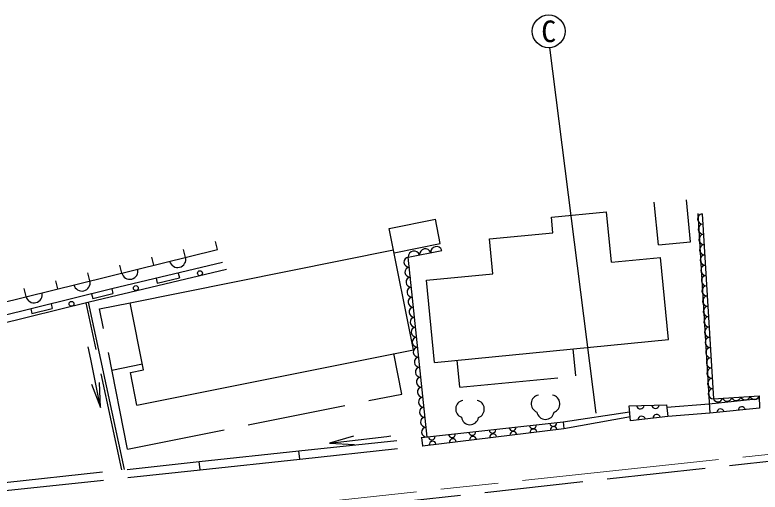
# Model space of a CAD drawing. Units: millimetres, scale not verified. Extents: x 40000 to 680000, y 20000 to 380000.
# Drawn here: x 499594 to 545011, y 286472 to 315565 of the extents above; entities that cross this region are included whole.
import ezdxf
from ezdxf.enums import TextEntityAlignment as Align

# ---------------------------------------------------------------- set-up
doc = ezdxf.new("R2010")
doc.units = ezdxf.units.MM
doc.header["$LTSCALE"] = 1000
doc.linetypes.add('CHAIN', pattern=[18.5, 12, -1.5, 3.5, -1.5])
doc.linetypes.add('DASHED', pattern=[7.5, 6, -1.5])
for name, color, linetype, lineweight in [('M-BGD', 7, 'Continuous', 25), ('M-BGD-EXST', 7, 'Continuous', 25), ('M-BMK', 2, 'CHAIN', 13)]:
    doc.layers.add(name, color=color, linetype=linetype, lineweight=lineweight)
doc.styles.add('ＭＳ ゴシック', font='')
doc.styles.get('ＭＳ ゴシック').set_extended_font_data('MS Gothic')

# ---------------------------------------------------------------- blocks, each defined once
blk = doc.blocks.new('open_arrow')
at = {"color": 0, "linetype": 'Continuous', "lineweight": -2}
blk.add_lwpolyline([(7.5, 1.25), (0, 0), (7.5, -1.25)], dxfattribs=at)

msp = doc.modelspace()

# ---------------------------------------------------------------- linework, layer by layer
at = {"layer": 'M-BGD'}
for p, q in [((538817, 301543), (538562, 304158)), ((540771, 301733), (540522, 304286)), ((532290, 303226), (535650, 303553)), ((535949, 300490), (535650, 303553)), ((541208, 303457), (541949, 291277)), ((541484, 303442), (542166, 292158)), ((522404, 302546), (525225, 303113)), ((525520, 301631), (525225, 303113)), ((532381, 302285), (532290, 303226)), ((523879, 295155), (522404, 302546)), ((528511, 301907), (532381, 302285)), ((511944, 301263), (511824, 301748)), ((522700, 301064), (525520, 301631)), ((528718, 299785), (528511, 301907)), ((538817, 301543), (540771, 301733)), ((492494, 296475), (511944, 301263)), ((506616, 298016), (522664, 301243)), ((509999, 300784), (509879, 301269)), ((523571, 300798), (525616, 301209)), ((508054, 300305), (507934, 300791)), ((524713, 289827), (523571, 300798)), ((535949, 300490), (538948, 300783)), ((539437, 295772), (538948, 300783)), ((512249, 300473), (505495, 298863)), ((506109, 299826), (505989, 300312)), ((504164, 299348), (504044, 299833)), ((512496, 300047), (504117, 298060)), ((509547, 299829), (509617, 299537)), ((524687, 299392), (528718, 299785)), ((502219, 298869), (502099, 299354)), ((508196, 299507), (508266, 299215)), ((508266, 299215), (509617, 299537)), ((525176, 294381), (524687, 299392)), ((505495, 298863), (491930, 295514)), ((500274, 298390), (500154, 298876)), ((505495, 298863), (505566, 298571)), ((504262, 298558), (504334, 298267)), ((504334, 298267), (505566, 298571)), ((504117, 298060), (492261, 295133)), ((501795, 297950), (501867, 297658)), ((506269, 287841), (504089, 298053)), ((507433, 293920), (506616, 298016)), ((500562, 297645), (500634, 297354)), ((500634, 297354), (501867, 297658)), ((525176, 294381), (539437, 295772)), ((507027, 291768), (523879, 295155)), ((506630, 293758), (507433, 293920)), ((507027, 291768), (506630, 293758)), ((541914, 291849), (544958, 292174)), ((542166, 292158), (544953, 292344)), ((544953, 292344), (544976, 291584)), ((537029, 291722), (539308, 291792)), ((537107, 290819), (537029, 291722)), ((539308, 291792), (539391, 291080)), ((544976, 291584), (541949, 291277)), ((524384, 289791), (533013, 290749)), ((533013, 290749), (533048, 290342)), ((539391, 291080), (537107, 290819)), ((524437, 289294), (533048, 290342)), ((524384, 289791), (524437, 289294)), ((510829, 288329), (516902, 288986)), ((516956, 288489), (516902, 288986)), ((510883, 287832), (516956, 288489)), ((510883, 287832), (510829, 288329))]:
    msp.add_line(p, q, dxfattribs=at)
at = {"layer": 'M-BGD', "linetype": 'DASHED'}
for p, q in [((506110, 287824), (503934, 298014)), ((504757, 297643), (506616, 298016)), ((506464, 289091), (504757, 297643)), ((523176, 292450), (522684, 294915)), ((533775, 293554), (533614, 295204)), ((526715, 292865), (526554, 294515)), ((505502, 293909), (507361, 294283)), ((526715, 292865), (533775, 293554)), ((506464, 289091), (523176, 292450)), ((539326, 291644), (541914, 291849)), ((533013, 290749), (537060, 291367)), ((541949, 291277), (539391, 291080)), ((533048, 290342), (537108, 291074)), ((505873, 283990), (558487, 289783)), ((516902, 288986), (524384, 289791)), ((516956, 288489), (524437, 289294)), ((498975, 287060), (510829, 288329)), ((499027, 286562), (510883, 287832))]:
    msp.add_line(p, q, dxfattribs=at)
at = {"layer": 'M-BGD'}
for points in [[(504814, 291638), (504218, 294578), (504051, 295325)], [(518763, 289460), (522257, 289856), (522502, 289898)]]:
    msp.add_lwpolyline(points, dxfattribs=at)
for centre in [(510872, 299815), (506967, 298909), (503045, 297950)]:
    msp.add_circle(centre, 150, dxfattribs=at)
for centre, radius, start, end in [((541517, 303129), 314, 96.0768, 270.8446), ((541555, 302502), 314, 96.0768, 270.8446), ((541593, 301876), 314, 96.0768, 270.8446), ((523922, 300816), 352, 19.7896, 182.9435), ((524604, 300953), 352, 19.7896, 182.9435), ((525286, 301090), 352, 19.7896, 182.9435), ((541631, 301249), 314, 96.0768, 270.8446), ((509512, 300665), 501, 193.9147, 13.7406), ((523609, 300494), 306, 97.1452, 274.7344), ((541669, 300622), 314, 96.0768, 270.8446), ((541707, 299995), 314, 96.0768, 270.8446), ((506595, 299947), 501, 193.9147, 13.7406), ((523673, 299884), 306, 97.1452, 274.7344), ((503677, 299229), 501, 193.9147, 13.7406), ((523736, 299275), 306, 97.1452, 274.7344), ((541745, 299368), 314, 96.0768, 270.8446), ((523800, 298665), 306, 97.1452, 274.7344), ((541782, 298741), 314, 96.0768, 270.8446), ((500760, 298511), 501, 193.9147, 13.7406), ((541820, 298114), 314, 96.0768, 270.8446), ((523863, 298056), 306, 97.1452, 274.7344), ((523926, 297446), 306, 97.1452, 274.7344), ((541858, 297487), 314, 96.0768, 270.8446), ((523990, 296837), 306, 97.1452, 274.7344), ((541896, 296860), 314, 96.0768, 270.8446), ((524053, 296227), 306, 97.1452, 274.7344), ((541934, 296233), 314, 96.0768, 270.8446), ((524117, 295618), 306, 97.1452, 274.7344), ((541972, 295607), 314, 96.0768, 270.8446), ((524180, 295008), 306, 97.1452, 274.7344), ((542010, 294980), 314, 96.0768, 270.8446), ((524243, 294399), 306, 97.1452, 274.7344), ((542048, 294353), 314, 96.0768, 270.8446), ((524307, 293790), 306, 97.1452, 274.7344), ((542086, 293726), 314, 96.0768, 270.8446), ((524370, 293180), 306, 97.1452, 274.7344), ((542124, 293099), 314, 96.0768, 270.8446), ((524434, 292571), 306, 97.1452, 274.7344), ((542162, 292472), 314, 96.0768, 270.8446), ((524497, 291961), 306, 97.1452, 274.7344), ((542439, 292271), 295, 202.6049, 345.037), ((542996, 292308), 295, 202.6049, 345.037), ((543553, 292346), 295, 202.6049, 345.037), ((544110, 292383), 295, 202.6049, 345.037), ((544668, 292420), 295, 202.6049, 345.037), ((524560, 291352), 306, 97.1452, 274.7344), ((537712, 291773), 230, 189.2575, 354.2723), ((538624, 291801), 230, 189.2575, 354.2723), ((543897, 291456), 218, 10.5597, 181.0282), ((538710, 290970), 232, 14.4711, 178.5713), ((542599, 291325), 218, 10.5597, 181.0282), ((524624, 290742), 306, 97.1452, 274.7344), ((532396, 290687), 207, 188.2295, 4.4452), ((537796, 290865), 232, 14.4711, 178.5713), ((524687, 290133), 306, 97.1452, 274.7344), ((528698, 290277), 207, 188.2295, 4.4452), ((529930, 290414), 207, 188.2295, 4.4452), ((531163, 290551), 207, 188.2295, 4.4452), ((531204, 290111), 207, 8.7835, 185.1013), ((532434, 290261), 207, 8.7835, 185.1013), ((524999, 289866), 207, 188.2295, 4.4452), ((526232, 290003), 207, 188.2295, 4.4452), ((527465, 290140), 207, 188.2295, 4.4452), ((527513, 289662), 207, 8.7835, 185.1013), ((528743, 289811), 207, 8.7835, 185.1013), ((529974, 289961), 207, 8.7835, 185.1013), ((525053, 289362), 207, 8.7835, 185.1013), ((526283, 289512), 207, 8.7835, 185.1013)]:
    msp.add_arc(centre, radius, start, end, dxfattribs=at)
at = {"layer": 'M-BGD-EXST'}
msp.add_line((535028, 291293), (532191, 313568), dxfattribs=at)
msp.add_circle((532126, 314565), 1000, dxfattribs=at)
for centre, radius, start, end in [((526994, 291537), 537, 100.7561, 249.2973), ((527660, 291530), 545, 290.5662, 78.9611), ((531597, 291856), 537, 100.7561, 249.2973), ((532263, 291849), 545, 290.5662, 78.9611), ((531932, 291434), 532, 188.7398, 349.6111), ((527329, 291115), 532, 188.7398, 349.6111)]:
    msp.add_arc(centre, radius, start, end, dxfattribs=at)
at = {"layer": 'M-BMK'}
msp.add_line((560861, 290419), (464169, 280079), dxfattribs=at)

# ---------------------------------------------------------------- block references
at = {"layer": 'M-BGD', "xscale": 200, "yscale": 200}
for p, rotation in [((504814, 291638), 101.5), ((518763, 289460), 6.5)]:
    msp.add_blockref('open_arrow', p, dxfattribs=dict(at, rotation=rotation))

# ---------------------------------------------------------------- texts
at = {"layer": 'M-BGD-EXST', "style": 'ＭＳ ゴシック'}
msp.add_text('C', height=1320, dxfattribs=at).set_placement((532126, 314565), align=Align.MIDDLE_CENTER)

doc.saveas('drawing.dxf')
